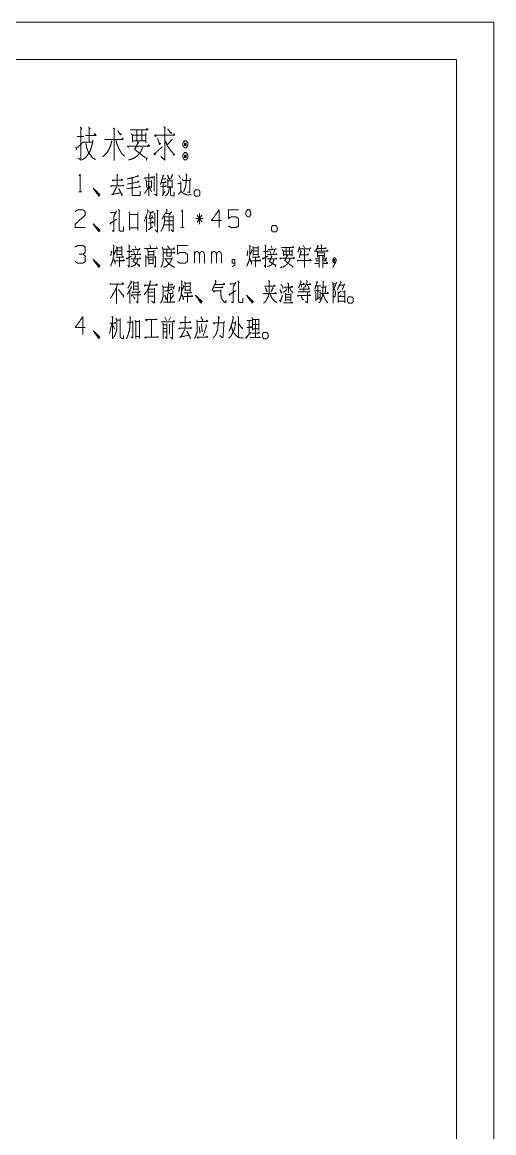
# Model space of a CAD drawing. Header units: millimetres. Extents: x 0 to 420, y 0 to 297.
# Drawn here: x 357 to 420, y 148.5 to 297 of the extents above; entities that cross this region are included whole.
import ezdxf

# ---------------------------------------------------------------- set-up
doc = ezdxf.new("R2010")
doc.units = ezdxf.units.MM
doc.layers.add('101', color=7, linetype='Continuous', true_color=0xffffff)

msp = doc.modelspace()

# ---------------------------------------------------------------- linework, layer by layer
at = {"layer": '101', "color": 133, "linetype": 'Continuous', "lineweight": 18}
for p, q in [((420, 297), (0, 297)), ((420, 0), (420, 297)), ((415, 292), (25, 292)), ((415, 5), (415, 292))]:
    msp.add_line(p, q, dxfattribs=at)
at = {"layer": '101', "color": 72, "linetype": 'Continuous', "lineweight": 18}
for p, q in [((364.31, 281.74), (365.21, 281.74)), ((365.21, 280.95), (366.35, 280.95)), ((374.55, 276.4), (374.69, 276.25)), ((374.6, 276.3), (374.6, 274.43)), ((374.88, 276.75), (375.02, 276.6)), ((377.91, 276.53), (378.13, 276.13)), ((373.59, 275.7), (374.26, 275.73)), ((373.95, 275.08), (374.26, 274.3)), ((377.77, 275.45), (378.09, 275.45)), ((364.52, 274.3), (364.95, 274.3)), ((374.92, 271.86), (375.16, 271.79)), ((373.59, 271.14), (373.59, 268.96)), ((374.16, 270.76), (374.16, 269.49)), ((374.28, 271.19), (374.46, 270.69)), ((376.03, 270.46), (377.12, 270.46)), ((376.13, 271.44), (376.82, 271.44)), ((376.91, 271.64), (376.58, 271.16)), ((381.16, 270.74), (380.16, 270.74)), ((380.99, 271.21), (380.33, 270.26)), ((380.33, 271.21), (381, 270.26)), ((380.65, 270.01), (380.65, 271.44)), ((373.79, 269.24), (374.44, 269.66)), ((375.99, 269.91), (377.11, 269.91)), ((378.18, 269.54), (378.6, 269.54)), ((371.85, 266.48), (371.99, 266.05)), ((372.02, 267.1), (372.18, 266.75)), ((372.48, 266.5), (372.34, 266)), ((373.79, 265.9), (374.58, 265.9)), ((373.84, 266.33), (374.55, 266.33)), ((374.03, 267.18), (374.17, 266.83)), ((374.55, 266.5), (374.55, 265.73)), ((376.4, 267.1), (376.63, 266.75)), ((380, 264.78), (380, 266.35)), ((382.27, 264.78), (382.27, 266.35)), ((390.06, 266.48), (390.2, 266.05)), ((390.23, 267.1), (390.39, 266.75)), ((390.69, 266.5), (390.55, 266)), ((394.54, 267.2), (394.7, 266.83)), ((395.49, 266.88), (395.33, 266.38)), ((373.54, 265.58), (374.78, 265.58)), ((373.91, 265.23), (374.46, 265.23)), ((373.91, 264.75), (374.46, 264.75)), ((374.49, 265.43), (374.49, 264.65)), ((375.97, 265.35), (376.98, 265.35)), ((369.55, 261.44), (369.55, 259.39)), ((371.88, 262.14), (372.46, 262.14)), ((371.88, 261.71), (372.46, 261.71)), ((372.46, 262.34), (372.46, 261.14)), ((394.24, 261.86), (394.34, 261.56)), ((394.61, 261.56), (394.61, 260.94)), ((395.1, 261.86), (395.26, 261.54)), ((369.82, 261.26), (370.49, 260.39)), ((370.54, 260.56), (370.47, 260.19)), ((371.35, 261.14), (371.35, 259.39)), ((371.88, 261.29), (372.46, 261.29)), ((372.43, 260.94), (372.43, 259.49)), ((373.86, 260.89), (374.53, 260.89)), ((373.87, 260.36), (374.55, 260.36)), ((399.73, 260.34), (400.06, 260.34)), ((372.43, 259.44), (372.23, 259.66)), ((374.25, 257.23), (374.25, 254.88)), ((374.25, 257.2), (374.25, 254.88)), ((376.03, 257.58), (376.27, 257.13)), ((376.79, 257.58), (376.58, 257.13)), ((387.32, 257.08), (387.32, 255.25)), ((368.95, 256.73), (368.61, 255.38)), ((369.02, 256.53), (369.36, 255.95)), ((385.04, 256.8), (385.47, 256.8)), ((387.76, 256.6), (388.54, 256.6)), ((376.12, 254.95), (376.29, 254.68))]:
    msp.add_line(p, q, dxfattribs=at)
for points, knots in [([(364.71, 282.98), (364.92, 282.75), (364.81, 282.9), (364.81, 278.55), (364.44, 278.85)], [0, 0, 0.058123, 0.092652, 0.910291, 1, 1]), ([(365.82, 282.98), (366.06, 282.75), (365.93, 282.83), (365.93, 280.99)], [0, 0, 0.141502, 0.20721, 1, 1]), ([(369.13, 282.83), (369.37, 282.71), (369.26, 282.75), (369.26, 278.51), (369.26, 281.33), (367.99, 281.33), (370.48, 281.33), (370.35, 281.51), (370.3, 281.33)], [0, 0, 0.022709, 0.032392, 0.397206, 0.639339, 0.7489, 0.963456, 0.983224, 1, 1]), ([(369.74, 282.53), (370.11, 281.89), (370.19, 282.04), (370, 282.11)], [0, 0, 0.665998, 0.819289, 1, 1]), ([(371.38, 282.6), (373.79, 282.6), (373.66, 282.79), (373.5, 282.6)], [0, 0, 0.835353, 0.914863, 1, 1]), ([(371.51, 282.11), (371.72, 281.93), (371.72, 280.95), (371.72, 281.14), (373.5, 281.14), (373.5, 280.88), (373.5, 282.19), (373.5, 281.89), (371.64, 281.89), (372.3, 281.89), (372.3, 282.56), (372.3, 281.14), (372.97, 281.14), (372.97, 282.53)], [0, 0, 0.024058, 0.106925, 0.122861, 0.273834, 0.296144, 0.407694, 0.433192, 0.590926, 0.647259, 0.70463, 0.825742, 0.882076, 1, 1]), ([(375.88, 283.05), (376.09, 282.79), (376.01, 282.94), (376.01, 278.59), (375.51, 279.04)], [0, 0, 0.060999, 0.091684, 0.877914, 1, 1]), ([(376.41, 282.75), (376.89, 282.11), (376.91, 282.23), (376.7, 282.26)], [0, 0, 0.70641, 0.808948, 1, 1]), ([(364.15, 280.28), (364.23, 279.94), (364.18, 280.13), (365.21, 281.03)], [0, 0, 0.181317, 0.283209, 1, 1]), ([(366.43, 281.21), (366.32, 280.69), (366.22, 280.28), (366.09, 279.94), (365.93, 279.56), (365.66, 279.19), (365.4, 278.89), (364.97, 278.59)], [0, 0, 0.172183, 0.309103, 0.425675, 0.556617, 0.704258, 0.832971, 1, 1]), ([(365.42, 281.85), (366.83, 281.85), (366.7, 282.11), (366.56, 281.89)], [0, 0, 0.716779, 0.866782, 1, 1]), ([(365.48, 280.8), (365.53, 280.54), (365.58, 280.24), (365.69, 279.9), (365.85, 279.56), (366.35, 278.85), (366.77, 278.66)], [0, 0, 0.101605, 0.217188, 0.351412, 0.492969, 0.824038, 1, 1]), ([(368.94, 281.14), (368.81, 280.61), (368.57, 280.01), (368.31, 279.56), (367.72, 279)], [0, 0, 0.214884, 0.47114, 0.678415, 1, 1]), ([(369.5, 281.18), (369.61, 280.76), (369.82, 280.24), (370.08, 279.75), (370.37, 279.3), (370.69, 279.08)], [0, 0, 0.172226, 0.40119, 0.625584, 0.842425, 1, 1]), ([(372.36, 281.03), (372.54, 280.88), (372.46, 280.95), (372.01, 279.98), (373.6, 278.74), (373.66, 278.85), (373.55, 278.55)], [0, 0, 0.061498, 0.089673, 0.366508, 0.885941, 0.917994, 1, 1]), ([(374.9, 281.85), (374.77, 281.7), (374.69, 281.89), (377.34, 281.89), (377.26, 282.08), (377.15, 281.89)], [0, 0, 0.05762, 0.116241, 0.87937, 0.937991, 1, 1]), ([(375.06, 281.51), (375.32, 280.65), (375.45, 280.76), (375.27, 280.95)], [0, 0, 0.673388, 0.803122, 1, 1]), ([(377.05, 281.36), (376.33, 280.61), (376.06, 281.18), (376.33, 280.54), (376.57, 280.16), (376.83, 279.83), (377.28, 279.3), (377.34, 279.3), (377.15, 279.23)], [0, 0, 0.248757, 0.397958, 0.563617, 0.67026, 0.773239, 0.939258, 0.951975, 1, 1]), ([(378.9, 281.14), (378.66, 281.14), (378.44, 280.84), (378.44, 280.5), (378.66, 280.2), (378.9, 280.2), (379.11, 280.5), (379.11, 280.84), (378.9, 281.14)], [0, 0, 0.091012, 0.231137, 0.359866, 0.499991, 0.591003, 0.731137, 0.859866, 1, 1]), ([(378.66, 280.5), (378.9, 280.5), (378.66, 280.84), (378.66, 280.5)], [0, 0, 0.24116, 0.6589, 1, 1]), ([(378.9, 280.5), (378.9, 280.84), (378.66, 280.84)], [0, 0, 0.585821, 1, 1]), ([(371.3, 280.43), (371.16, 280.28), (371.03, 280.43), (374, 280.43), (373.84, 280.61), (373.71, 280.35)], [0, 0, 0.051198, 0.102403, 0.861891, 0.924784, 1, 1]), ([(373.05, 280.31), (372.97, 280.01), (372.73, 279.53), (372.23, 279.04), (371.75, 278.74), (371.16, 278.59)], [0, 0, 0.114099, 0.31364, 0.571361, 0.778585, 1, 1]), ([(374.84, 279.6), (374.71, 279.26), (374.58, 279.38), (375.72, 280.35)], [0, 0, 0.178042, 0.263422, 1, 1]), ([(379.11, 279.23), (378.9, 279.56), (378.66, 279.56), (378.44, 279.23), (378.44, 278.93), (378.66, 278.59), (378.9, 278.59), (379.11, 278.93), (379.11, 279.23)], [0, 0, 0.149205, 0.238519, 0.387715, 0.5, 0.649197, 0.738511, 0.887715, 1, 1]), ([(378.66, 279.23), (378.66, 278.93), (378.9, 278.93)], [0, 0, 0.556971, 1, 1]), ([(378.9, 279.23), (378.66, 279.23), (378.9, 278.93), (378.9, 279.23)], [0, 0, 0.258827, 0.674606, 1, 1]), ([(364.59, 276.48), (364.73, 276.68), (364.73, 274.3)], [0, 0, 0.093492, 1, 1]), ([(369.6, 276.7), (369.73, 276.53), (369.64, 276.6), (369.64, 275.13), (368.77, 275.13), (370.52, 275.13), (370.43, 275.23), (370.33, 275.1)], [0, 0, 0.045417, 0.069976, 0.382575, 0.566129, 0.936978, 0.965261, 1, 1]), ([(372.39, 276.53), (372.48, 276.35), (372.43, 276.4), (371, 276.05), (371.65, 276.2), (371.65, 274), (371.69, 273.85), (371.77, 273.83), (372.73, 273.83), (372.73, 274.4)], [0, 0, 0.030685, 0.042092, 0.272771, 0.377786, 0.722121, 0.74624, 0.760617, 0.910002, 1, 1]), ([(373.47, 276.18), (373.41, 276.05), (373.33, 276.2), (374.4, 276.2), (374.33, 276.35), (374.28, 276.2)], [0, 0, 0.079267, 0.180907, 0.810318, 0.907125, 1, 1]), ([(373.84, 276.78), (373.91, 276.65), (373.91, 273.8)], [0, 0, 0.047969, 1, 1]), ([(374.95, 276.65), (374.95, 273.8), (374.63, 274.05)], [0, 0, 0.875677, 1, 1]), ([(375.74, 276.6), (375.89, 276.43), (375.81, 276.5), (375.44, 275.3), (375.69, 276.05), (376.22, 276.05)], [0, 0, 0.077475, 0.112972, 0.54548, 0.817421, 1, 1]), ([(376.4, 276.53), (376.63, 275.95), (376.68, 276.03), (376.54, 276.2)], [0, 0, 0.661513, 0.759659, 1, 1]), ([(376.98, 276.63), (377.07, 276.48), (377.03, 276.55), (376.82, 276.03)], [0, 0, 0.211476, 0.312185, 1, 1]), ([(378.82, 276.78), (378.96, 276.63), (378.92, 276.28), (378.89, 275.8), (378.82, 275.13), (378.67, 274.63), (378.52, 274.35)], [0, 0, 0.080841, 0.218781, 0.405548, 0.671676, 0.875424, 1, 1]), ([(366.6, 274.58), (367.2, 273.95), (367.06, 273.95), (366.46, 274.8), (367.2, 273.73), (367.36, 273.95), (366.46, 274.8)], [0, 0, 0.178025, 0.207055, 0.420794, 0.689031, 0.745609, 1, 1]), ([(368.9, 275.1), (368.83, 275.03), (368.77, 275.13)], [0, 0, 0.476558, 1, 1]), ([(369.6, 274.98), (369.06, 273.95), (368.9, 273.95), (370.15, 274.2), (369.87, 274.73), (370.31, 273.9), (370.33, 274.05), (370.29, 273.73)], [0, 0, 0.252064, 0.286564, 0.564066, 0.693387, 0.896347, 0.929101, 1, 1]), ([(369.13, 275.9), (369.04, 275.8), (368.99, 275.9), (370.36, 275.9), (370.28, 276.03), (370.21, 275.9)], [0, 0, 0.069434, 0.128312, 0.845615, 0.925275, 1, 1]), ([(370.91, 274.73), (372.75, 274.98), (372.68, 275.1), (372.57, 274.98)], [0, 0, 0.857799, 0.924208, 1, 1]), ([(371.01, 275.35), (372.59, 275.65), (372.48, 275.73), (372.36, 275.6)], [0, 0, 0.83968, 0.90778, 1, 1]), ([(373.87, 275.48), (373.8, 275.1), (373.77, 274.88), (373.7, 274.68), (373.52, 274.38), (373.43, 274.25), (373.29, 274.08)], [0, 0, 0.246555, 0.393707, 0.530765, 0.755735, 0.854628, 1, 1]), ([(373.47, 275.93), (373.57, 275.78), (373.57, 274.95)], [0, 0, 0.182116, 1, 1]), ([(374.26, 275.85), (374.26, 274.88), (374.1, 275.03)], [0, 0, 0.816823, 1, 1]), ([(375.48, 275.03), (376.22, 275.03), (376.12, 275.13), (376.03, 275)], [0, 0, 0.71297, 0.852957, 1, 1]), ([(375.57, 275.55), (376.2, 275.55), (376.12, 275.68), (376.04, 275.55)], [0, 0, 0.681997, 0.84606, 1, 1]), ([(375.8, 275.53), (375.8, 274), (375.71, 273.78), (376.06, 274.4)], [0, 0, 0.613734, 0.71102, 1, 1]), ([(376.61, 274.9), (376.61, 274.63), (376.54, 274.35), (376.43, 274.08), (376.31, 273.9), (376.08, 273.78)], [0, 0, 0.206821, 0.420383, 0.642076, 0.803256, 1, 1]), ([(376.36, 275.95), (376.45, 275.8), (376.45, 274.85), (376.45, 274.98), (377.03, 274.98), (377.03, 274.85), (377.03, 275.9), (377.03, 275.78), (376.43, 275.78)], [0, 0, 0.046632, 0.301097, 0.334578, 0.490815, 0.524296, 0.805543, 0.839024, 1, 1]), ([(376.8, 274.9), (376.8, 273.95), (376.88, 273.85), (377.02, 273.8), (377.28, 273.8), (377.28, 274.28)], [0, 0, 0.484069, 0.546464, 0.622879, 0.757971, 1, 1]), ([(378.16, 275.68), (378.16, 274.43), (378.14, 274.28), (378, 274.15), (377.81, 274)], [0, 0, 0.681065, 0.76336, 0.866201, 1, 1]), ([(378.36, 276.03), (378.46, 275.85), (379.38, 275.85)], [0, 0, 0.182091, 1, 1]), ([(379.4, 276.13), (379.35, 274.25), (379.08, 274.3)], [0, 0, 0.874253, 1, 1]), ([(378.22, 274.4), (378.34, 274.2), (378.52, 274.13), (378.71, 274.03), (378.89, 273.95), (379.08, 273.93), (379.33, 273.9), (379.58, 273.9)], [0, 0, 0.153719, 0.279201, 0.422103, 0.547591, 0.675714, 0.838282, 1, 1]), ([(379.96, 273.95), (379.96, 274.38), (380.12, 274.58), (380.56, 274.58), (380.72, 274.38), (380.72, 273.95), (380.56, 273.73), (380.12, 273.73), (379.96, 273.95)], [0, 0, 0.152006, 0.243408, 0.401455, 0.492847, 0.644854, 0.743399, 0.901446, 1, 1]), ([(364.06, 271.69), (364.38, 271.91), (365.07, 271.91), (365.4, 271.69), (365.4, 271.21), (364.04, 270.01), (364.06, 269.54), (365.4, 269.54)], [0, 0, 0.069695, 0.19298, 0.265275, 0.350227, 0.674741, 0.759751, 1, 1]), ([(369.57, 271.76), (369.23, 271.06), (369.23, 269.01), (368.99, 269.14)], [0, 0, 0.250157, 0.910679, 1, 1]), ([(369.85, 271.94), (370.03, 271.74), (369.94, 271.79), (369.94, 269.26), (369.96, 269.14), (370.12, 269.06), (370.52, 269.06), (370.52, 269.64)], [0, 0, 0.063903, 0.088214, 0.692691, 0.722911, 0.765016, 0.862343, 1, 1]), ([(373.26, 270.36), (373.8, 271.79), (373.72, 271.94), (373.7, 271.96)], [0, 0, 0.881769, 0.982328, 1, 1]), ([(375.04, 271.79), (375.04, 268.94), (374.71, 269.24)], [0, 0, 0.863559, 1, 1]), ([(376.27, 271.99), (376.33, 271.79), (375.62, 270.66)], [0, 0, 0.134742, 1, 1]), ([(378.25, 271.71), (378.39, 271.91), (378.39, 269.54)], [0, 0, 0.093484, 1, 1]), ([(383.62, 270.49), (382.27, 270.49), (383.28, 271.91), (383.28, 269.54)], [0, 0, 0.24587, 0.565296, 1, 1]), ([(384.53, 269.76), (384.87, 269.54), (385.56, 269.54), (385.89, 269.76), (385.89, 270.71), (385.56, 270.96), (384.87, 270.96), (384.53, 270.74), (384.53, 271.91), (385.89, 271.91)], [0, 0, 0.062226, 0.168341, 0.230572, 0.376816, 0.441268, 0.547382, 0.609608, 0.790488, 1, 1]), ([(387.09, 270.96), (387.32, 270.96), (387.53, 271.29), (387.53, 271.61), (387.32, 271.94), (387.09, 271.94), (386.86, 271.61), (386.86, 271.29), (387.09, 270.96)], [0, 0, 0.085679, 0.230395, 0.351584, 0.4963, 0.581979, 0.730395, 0.851584, 1, 1]), ([(368.67, 270.19), (368.81, 269.99), (368.74, 270.09), (369.6, 270.66)], [0, 0, 0.174075, 0.261118, 1, 1]), ([(368.91, 271.59), (368.88, 271.49), (368.79, 271.54), (369.53, 271.54)], [0, 0, 0.111674, 0.218541, 1, 1]), ([(371.24, 271.64), (371.32, 271.31), (371.32, 269.19), (371.32, 269.51), (372.41, 269.51), (372.41, 269.19), (372.41, 271.54), (372.41, 271.29), (371.33, 271.29)], [0, 0, 0.042197, 0.311813, 0.353049, 0.492084, 0.53332, 0.831483, 0.863204, 1, 1]), ([(373.84, 270.19), (374.51, 270.19), (374.4, 270.34), (374.33, 270.19)], [0, 0, 0.65771, 0.837617, 1, 1]), ([(374.17, 271.54), (373.91, 270.71), (374.37, 270.91)], [0, 0, 0.633571, 1, 1]), ([(373.93, 271.59), (374.53, 271.59), (374.46, 271.71), (374.37, 271.59)], [0, 0, 0.669472, 0.829452, 1, 1]), ([(374.6, 271.49), (374.71, 271.39), (374.71, 269.71)], [0, 0, 0.080069, 1, 1]), ([(375.85, 271.14), (375.97, 270.96), (375.97, 270.46), (375.96, 270.24), (375.94, 270.09), (375.89, 269.86), (375.81, 269.64), (375.73, 269.41), (375.64, 269.26), (375.5, 269.04)], [0, 0, 0.095686, 0.318941, 0.419714, 0.487148, 0.590362, 0.695674, 0.803613, 0.881347, 1, 1]), ([(375.99, 270.96), (377.16, 270.96), (377.16, 271.16), (377.16, 268.96), (376.88, 269.24)], [0, 0, 0.294508, 0.345002, 0.900412, 1, 1]), ([(376.52, 270.94), (376.61, 270.96), (376.61, 269.04)], [0, 0, 0.045543, 1, 1]), ([(366.6, 269.81), (367.2, 269.19), (367.06, 269.19), (366.46, 270.04), (367.2, 268.96), (367.36, 269.19), (366.46, 270.04)], [0, 0, 0.178025, 0.207055, 0.420794, 0.689031, 0.745609, 1, 1]), ([(390.28, 269.19), (390.28, 269.61), (390.44, 269.81), (390.88, 269.81), (391.04, 269.61), (391.04, 269.19), (390.88, 268.96), (390.44, 268.96), (390.28, 269.19)], [0, 0, 0.152008, 0.243411, 0.401445, 0.492848, 0.644856, 0.743411, 0.901445, 1, 1]), ([(365.07, 265.98), (365.4, 266.2), (365.4, 266.93), (365.07, 267.15), (364.38, 267.15), (364.04, 266.93)], [0, 0, 0.153873, 0.429854, 0.583727, 0.846127, 1, 1]), ([(364.06, 265), (364.38, 264.78), (365.07, 264.78), (365.4, 265), (365.4, 265.73), (365.07, 265.98), (364.56, 265.98)], [0, 0, 0.124124, 0.343691, 0.472446, 0.703377, 0.836727, 1, 1]), ([(369.13, 267.18), (369.25, 267), (369.2, 267.08), (369.14, 265.5), (369.07, 265.1), (368.91, 264.73), (368.79, 264.4)], [0, 0, 0.070423, 0.100605, 0.618416, 0.751887, 0.885731, 1, 1]), ([(368.83, 266.38), (368.97, 266.28), (368.9, 266.33), (368.81, 265.78)], [0, 0, 0.212003, 0.318011, 1, 1]), ([(369.37, 266.55), (369.5, 266.43), (369.46, 266.48), (369.23, 265.95)], [0, 0, 0.217072, 0.292654, 1, 1]), ([(369.57, 267.03), (369.62, 266.88), (369.62, 265.83), (369.62, 265.93), (370.29, 265.93), (370.29, 265.83), (370.29, 267.03), (370.29, 266.85), (369.64, 266.85), (369.64, 266.43), (370.28, 266.43)], [0, 0, 0.030769, 0.233822, 0.253158, 0.38305, 0.402386, 0.634448, 0.66829, 0.79476, 0.876951, 1, 1]), ([(371, 266.33), (371.65, 266.33), (371.56, 266.43), (371.49, 266.33)], [0, 0, 0.718752, 0.86542, 1, 1]), ([(371.19, 267.2), (371.35, 267), (371.26, 267.08), (371.26, 264.25), (371.09, 264.5)], [0, 0, 0.072957, 0.106051, 0.912589, 1, 1]), ([(371.53, 265.93), (372.82, 265.93), (372.73, 266.03), (372.64, 265.93)], [0, 0, 0.828585, 0.914293, 1, 1]), ([(371.65, 266.63), (372.71, 266.63), (372.66, 266.75), (372.59, 266.63)], [0, 0, 0.79149, 0.892828, 1, 1]), ([(373.29, 266.73), (375.02, 266.73), (374.93, 266.88), (374.86, 266.73)], [0, 0, 0.83596, 0.919969, 1, 1]), ([(373.72, 266.6), (373.79, 266.4), (373.79, 265.73)], [0, 0, 0.239107, 1, 1]), ([(375.8, 266.65), (375.8, 265.1), (375.78, 264.98), (375.69, 264.6), (375.62, 264.43), (375.5, 264.25)], [0, 0, 0.628905, 0.680136, 0.836451, 0.913039, 1, 1]), ([(375.71, 266.9), (375.78, 266.65), (377.3, 266.65), (377.26, 266.85), (377.19, 266.73)], [0, 0, 0.122173, 0.836965, 0.932474, 1, 1]), ([(375.9, 266.15), (377.37, 266.15), (377.28, 266.28), (377.19, 266.15)], [0, 0, 0.827327, 0.91367, 1, 1]), ([(376.29, 266.55), (376.29, 265.73), (376.88, 265.73), (376.88, 266.53)], [0, 0, 0.373596, 0.63773, 1, 1]), ([(377.7, 265), (378.04, 264.78), (378.73, 264.78), (379.06, 265), (379.06, 265.95), (378.73, 266.2), (378.04, 266.2), (377.7, 265.98), (377.7, 267.15), (379.06, 267.15)], [0, 0, 0.062226, 0.168347, 0.230573, 0.376816, 0.441263, 0.547383, 0.609609, 0.790489, 1, 1]), ([(380, 265.88), (380.05, 266.15), (380.23, 266.33), (380.42, 266.33), (380.6, 266.15), (380.67, 265.88), (380.67, 264.78)], [0, 0, 0.11888, 0.224456, 0.306984, 0.412572, 0.533096, 1, 1]), ([(380.67, 265.88), (380.72, 266.15), (380.9, 266.33), (381.11, 266.33), (381.27, 266.15), (381.34, 265.88), (381.34, 264.78)], [0, 0, 0.118603, 0.223949, 0.313763, 0.413923, 0.534169, 1, 1]), ([(382.27, 265.88), (382.33, 266.15), (382.5, 266.33), (382.7, 266.33), (382.87, 266.15), (382.94, 265.88), (382.94, 264.78)], [0, 0, 0.118881, 0.224459, 0.306987, 0.412565, 0.53309, 1, 1]), ([(382.94, 265.88), (383, 266.15), (383.17, 266.33), (383.39, 266.33), (383.55, 266.15), (383.62, 265.88), (383.62, 264.78)], [0, 0, 0.118605, 0.223938, 0.313768, 0.413928, 0.534173, 1, 1]), ([(387.34, 267.18), (387.46, 267), (387.41, 267.08), (387.36, 265.5), (387.29, 265.1), (387.13, 264.73), (387, 264.4)], [0, 0, 0.070423, 0.100605, 0.618417, 0.751887, 0.885736, 1, 1]), ([(387.04, 266.38), (387.18, 266.28), (387.11, 266.33), (387.02, 265.78)], [0, 0, 0.212003, 0.318011, 1, 1]), ([(387.59, 266.55), (387.71, 266.43), (387.67, 266.48), (387.44, 265.95)], [0, 0, 0.2171, 0.292679, 1, 1]), ([(387.78, 267.03), (387.83, 266.88), (387.83, 265.83), (387.83, 265.93), (388.51, 265.93), (388.51, 265.83), (388.51, 267.03), (388.51, 266.85), (387.85, 266.85), (387.85, 266.43), (388.49, 266.43)], [0, 0, 0.030769, 0.233822, 0.253158, 0.383042, 0.402378, 0.63444, 0.668282, 0.794752, 0.876943, 1, 1]), ([(389.21, 266.33), (389.86, 266.33), (389.77, 266.43), (389.7, 266.33)], [0, 0, 0.718752, 0.86542, 1, 1]), ([(389.4, 267.2), (389.56, 267), (389.47, 267.08), (389.47, 264.25), (389.3, 264.5)], [0, 0, 0.072957, 0.106051, 0.912589, 1, 1]), ([(389.74, 265.93), (391.03, 265.93), (390.94, 266.03), (390.85, 265.93)], [0, 0, 0.828585, 0.914293, 1, 1]), ([(389.86, 266.63), (390.92, 266.63), (390.87, 266.75), (390.8, 266.63)], [0, 0, 0.791493, 0.892823, 1, 1]), ([(391.64, 266.88), (393.25, 266.88), (393.16, 267), (393.06, 266.88)], [0, 0, 0.835348, 0.914863, 1, 1]), ([(391.73, 266.55), (391.87, 266.43), (391.87, 265.78), (391.87, 265.9), (393.06, 265.9), (393.06, 265.73), (393.06, 266.6), (393.06, 266.4), (391.82, 266.4), (392.26, 266.4), (392.26, 266.85), (392.26, 265.9), (392.7, 265.9), (392.7, 266.83)], [0, 0, 0.024061, 0.106925, 0.12286, 0.273838, 0.296147, 0.407697, 0.433192, 0.590926, 0.647257, 0.704626, 0.825738, 0.882074, 1, 1]), ([(392.3, 265.83), (392.42, 265.73), (392.37, 265.78), (392.07, 265.13), (393.13, 264.3), (393.16, 264.38), (393.09, 264.18)], [0, 0, 0.061503, 0.089671, 0.366508, 0.885935, 0.917992, 1, 1]), ([(393.94, 266.98), (394.03, 266.88), (393.85, 266.28), (393.99, 266.68), (395.41, 266.68)], [0, 0, 0.051379, 0.292209, 0.455561, 1, 1]), ([(394.17, 266.53), (394.27, 266.25), (394.2, 266.38), (394.01, 265.5), (394.1, 265.9), (395.23, 265.9), (395.16, 266.03), (395.1, 265.9)], [0, 0, 0.093422, 0.138939, 0.423045, 0.552886, 0.911444, 0.956961, 1, 1]), ([(394.65, 266.6), (394.77, 266.38), (394.68, 266.48), (394.68, 264.18)], [0, 0, 0.095448, 0.145059, 1, 1]), ([(395.99, 266.38), (397.84, 266.38), (397.77, 266.53), (397.65, 266.4)], [0, 0, 0.844507, 0.919967, 1, 1]), ([(396.44, 267.18), (396.55, 266.98), (396.52, 267.08), (396.23, 266.48)], [0, 0, 0.227347, 0.333867, 1, 1]), ([(396.36, 266.3), (396.44, 266.2), (396.44, 265.6), (396.44, 265.8), (397.38, 265.8), (397.38, 265.6), (397.38, 266.15), (396.43, 266.15)], [0, 0, 0.037337, 0.205181, 0.261128, 0.523193, 0.57914, 0.732996, 1, 1]), ([(396.43, 266.73), (397.56, 266.73), (397.51, 266.88), (397.43, 266.75)], [0, 0, 0.788896, 0.899837, 1, 1]), ([(396.89, 267.23), (397.03, 267.08), (396.96, 267.18), (396.96, 266.43)], [0, 0, 0.191112, 0.304654, 1, 1]), ([(366.6, 265.05), (367.2, 264.43), (367.06, 264.43), (366.46, 265.28), (367.2, 264.2), (367.36, 264.43), (366.46, 265.28)], [0, 0, 0.178025, 0.207055, 0.420794, 0.689031, 0.745609, 1, 1]), ([(369.2, 265.35), (369.41, 264.78), (369.41, 264.88), (369.37, 264.63)], [0, 0, 0.634855, 0.738446, 1, 1]), ([(369.41, 265.1), (370.63, 265.1), (370.54, 265.23), (370.45, 265.13), (369.96, 265.13), (369.96, 265.6), (369.96, 264.28)], [0, 0, 0.320851, 0.361127, 0.39624, 0.52644, 0.651409, 1, 1]), ([(369.5, 265.58), (370.49, 265.58), (370.4, 265.7), (370.31, 265.6)], [0, 0, 0.775505, 0.895445, 1, 1]), ([(370.89, 265.5), (370.94, 265.3), (370.93, 265.38), (371.58, 265.73)], [0, 0, 0.201732, 0.276852, 1, 1]), ([(372.39, 265.33), (372.36, 265.13), (372.3, 264.95), (372.23, 264.78), (372.06, 264.55), (371.85, 264.43), (371.69, 264.38), (371.49, 264.33)], [0, 0, 0.137744, 0.261755, 0.389752, 0.583786, 0.750768, 0.863853, 1, 1]), ([(371.51, 265.35), (372.8, 265.35), (372.71, 265.48), (372.66, 265.38)], [0, 0, 0.828936, 0.927274, 1, 1]), ([(372.02, 265.8), (372.13, 265.7), (371.81, 265), (372.61, 264.48), (372.64, 264.6), (372.61, 264.3)], [0, 0, 0.063394, 0.397741, 0.812148, 0.868641, 1, 1]), ([(373.45, 265.8), (373.5, 265.65), (373.5, 264.28)], [0, 0, 0.103714, 1, 1]), ([(373.77, 265.48), (373.91, 265.33), (373.91, 264.6)], [0, 0, 0.221369, 1, 1]), ([(374.78, 265.73), (374.78, 264.25), (374.62, 264.4)], [0, 0, 0.8709, 1, 1]), ([(377.03, 265.55), (376.95, 265.3), (376.88, 265.13), (376.77, 264.95), (376.65, 264.75), (376.49, 264.63), (376.33, 264.43), (376.19, 264.33), (376.03, 264.28), (375.85, 264.25)], [0, 0, 0.141804, 0.242733, 0.352154, 0.477923, 0.586111, 0.722773, 0.815376, 0.904549, 1, 1]), ([(376.15, 265.3), (376.22, 265.13), (376.58, 264.68), (376.8, 264.53), (376.96, 264.4), (377.14, 264.3), (377.35, 264.25)], [0, 0, 0.113789, 0.458794, 0.624231, 0.746205, 0.868632, 1, 1]), ([(385.38, 264.78), (385.04, 264.78), (385.04, 265.25), (385.38, 265.25), (385.38, 264.55), (385.04, 264.3)], [0, 0, 0.148245, 0.357928, 0.506173, 0.815183, 1, 1]), ([(387.41, 265.35), (387.62, 264.78), (387.62, 264.88), (387.59, 264.63)], [0, 0, 0.63485, 0.738443, 1, 1]), ([(387.62, 265.1), (388.84, 265.1), (388.75, 265.23), (388.66, 265.13), (388.17, 265.13), (388.17, 265.6), (388.17, 264.28)], [0, 0, 0.320858, 0.361134, 0.396246, 0.526445, 0.651413, 1, 1]), ([(387.71, 265.58), (388.7, 265.58), (388.61, 265.7), (388.52, 265.6)], [0, 0, 0.775512, 0.89544, 1, 1]), ([(389.1, 265.5), (389.16, 265.3), (389.14, 265.38), (389.79, 265.73)], [0, 0, 0.201726, 0.276838, 1, 1]), ([(390.61, 265.33), (390.57, 265.13), (390.52, 264.95), (390.45, 264.78), (390.27, 264.55), (390.06, 264.43), (389.9, 264.38), (389.7, 264.33)], [0, 0, 0.137744, 0.261756, 0.389755, 0.583808, 0.750766, 0.863852, 1, 1]), ([(389.72, 265.35), (391.01, 265.35), (390.92, 265.48), (390.87, 265.38)], [0, 0, 0.828934, 0.927287, 1, 1]), ([(390.23, 265.8), (390.34, 265.7), (390.02, 265), (390.82, 264.48), (390.85, 264.6), (390.82, 264.3)], [0, 0, 0.063394, 0.397741, 0.812148, 0.868641, 1, 1]), ([(391.59, 265.43), (391.5, 265.33), (391.41, 265.43), (393.39, 265.43), (393.29, 265.55), (393.2, 265.38)], [0, 0, 0.051199, 0.102397, 0.861884, 0.924777, 1, 1]), ([(392.76, 265.35), (392.7, 265.15), (392.55, 264.83), (392.21, 264.5), (391.89, 264.3), (391.5, 264.2)], [0, 0, 0.114102, 0.313635, 0.571347, 0.778586, 1, 1]), ([(393.87, 265.15), (393.81, 265.08), (393.74, 265.15), (395.56, 265.15), (395.44, 265.33), (395.37, 265.15)], [0, 0, 0.03797, 0.080584, 0.833327, 0.921953, 1, 1]), ([(396.13, 265.38), (396.69, 265.38), (396.64, 265.38), (396.67, 265.38), (396.67, 265.1), (396.21, 265.1), (396.64, 265.1), (396.64, 264.73), (396.04, 264.73)], [0, 0, 0.20283, 0.22185, 0.234525, 0.333131, 0.497921, 0.650036, 0.78451, 1, 1]), ([(396.6, 265.73), (396.71, 265.58), (396.67, 265.65), (396.67, 264.2)], [0, 0, 0.107015, 0.155311, 1, 1]), ([(397.13, 265.73), (397.26, 265.58), (397.17, 265.65), (397.17, 264.2), (397.17, 265.38), (397.68, 265.38), (397.61, 265.5), (397.52, 265.38)], [0, 0, 0.051928, 0.082882, 0.470098, 0.783876, 0.920761, 0.959114, 1, 1]), ([(397.13, 265.1), (397.61, 265.1), (397.52, 265.23), (397.51, 265.1)], [0, 0, 0.630801, 0.833147, 1, 1]), ([(397.13, 264.73), (397.79, 264.73), (397.7, 264.9), (397.61, 264.75)], [0, 0, 0.638574, 0.829991, 1, 1]), ([(398.77, 264.85), (398.63, 264.85), (398.47, 265.05), (398.47, 265.28), (398.63, 265.48), (398.77, 265.48), (398.93, 265.28), (398.93, 265.05), (398.47, 264.2)], [0, 0, 0.057341, 0.160987, 0.252238, 0.355877, 0.413218, 0.516857, 0.608109, 1, 1]), ([(398.77, 265.05), (398.77, 265.28), (398.63, 265.28)], [0, 0, 0.614104, 1, 1]), ([(398.63, 265.05), (398.77, 265.05), (398.63, 265.28), (398.63, 265.05)], [0, 0, 0.223671, 0.644056, 1, 1]), ([(368.72, 262.09), (368.77, 261.99), (370.47, 261.99), (370.43, 262.19), (370.33, 262.06)], [0, 0, 0.051989, 0.83141, 0.924706, 1, 1]), ([(369.73, 261.99), (369.73, 262.06), (369.6, 261.61), (369.41, 261.19), (369.29, 260.96), (369.14, 260.74), (369.02, 260.49), (368.86, 260.26), (368.72, 260.09)], [0, 0, 0.032458, 0.234403, 0.436625, 0.547733, 0.662716, 0.78342, 0.902653, 1, 1]), ([(371.51, 261.71), (371.56, 261.51), (371.01, 260.61)], [0, 0, 0.164126, 1, 1]), ([(371.49, 262.41), (371.56, 262.26), (371.09, 261.44)], [0, 0, 0.148207, 1, 1]), ([(371.77, 262.31), (371.85, 262.14), (371.85, 261.16)], [0, 0, 0.16218, 1, 1]), ([(373.43, 261.84), (373.33, 261.71), (373.29, 261.84), (375.04, 261.84), (374.92, 262.01), (374.83, 261.86)], [0, 0, 0.067407, 0.120815, 0.840285, 0.928413, 1, 1]), ([(374.03, 262.44), (374.16, 262.26), (374.09, 262.34), (373.96, 261.76), (373.79, 261.31), (373.63, 261.04), (373.27, 260.56)], [0, 0, 0.093233, 0.138065, 0.39392, 0.604236, 0.74243, 1, 1]), ([(373.8, 259.41), (373.8, 261.44), (373.8, 261.29), (374.63, 261.29), (374.63, 261.44), (374.63, 259.51), (374.62, 259.41), (374.26, 259.71)], [0, 0, 0.358669, 0.385235, 0.532371, 0.558936, 0.899893, 0.917879, 1, 1]), ([(375.69, 261.76), (375.81, 261.56), (375.8, 260.36), (375.71, 259.96), (375.64, 259.74), (375.46, 259.44)], [0, 0, 0.09681, 0.590903, 0.759552, 0.856648, 1, 1]), ([(375.81, 261.56), (377.28, 261.56), (377.3, 261.74), (377.19, 261.31)], [0, 0, 0.704979, 0.789502, 1, 1]), ([(376.43, 261.49), (376.52, 261.39), (376.47, 261.41), (376.47, 260.94), (376.49, 260.84), (376.65, 260.74), (377.11, 260.74), (377.11, 261.09)], [0, 0, 0.075571, 0.108775, 0.377735, 0.435227, 0.541622, 0.801827, 1, 1]), ([(376.54, 262.21), (376.54, 261.56), (376.54, 261.89), (377.12, 261.89), (376.98, 262.01), (376.91, 261.91)], [0, 0, 0.347696, 0.521539, 0.833531, 0.934488, 1, 1]), ([(378.23, 262.41), (378.36, 262.24), (378.3, 262.31), (378.25, 260.74), (378.18, 260.34), (378.02, 259.96), (377.9, 259.64)], [0, 0, 0.070423, 0.100597, 0.618411, 0.751881, 0.885731, 1, 1]), ([(377.93, 261.61), (378.07, 261.51), (378, 261.56), (377.91, 261.01)], [0, 0, 0.212028, 0.31807, 1, 1]), ([(378.48, 261.79), (378.6, 261.66), (378.57, 261.71), (378.34, 261.19)], [0, 0, 0.2171, 0.292679, 1, 1]), ([(378.67, 262.26), (378.73, 262.11), (378.73, 261.06), (378.73, 261.16), (379.4, 261.16), (379.4, 261.06), (379.4, 262.26), (379.4, 262.09), (378.75, 262.09), (378.75, 261.66), (379.38, 261.66)], [0, 0, 0.03077, 0.233824, 0.25316, 0.383045, 0.402381, 0.634445, 0.668287, 0.794759, 0.87695, 1, 1]), ([(382.8, 262.49), (382.87, 262.24), (382.86, 262.31), (382.36, 261.14), (382.68, 261.91), (384.04, 261.91), (383.93, 262.09), (383.85, 261.89)], [0, 0, 0.061361, 0.079558, 0.380696, 0.578567, 0.900023, 0.948352, 1, 1]), ([(382.72, 261.51), (383.81, 261.51), (383.7, 261.64), (383.62, 261.49)], [0, 0, 0.764261, 0.878576, 1, 1]), ([(384.85, 262.06), (384.81, 261.96), (384.73, 262.01), (385.47, 262.01)], [0, 0, 0.111652, 0.218549, 1, 1]), ([(385.5, 262.24), (385.17, 261.54), (385.17, 259.49), (384.92, 259.61)], [0, 0, 0.250162, 0.91068, 1, 1]), ([(385.79, 262.41), (385.96, 262.21), (385.88, 262.26), (385.88, 259.74), (385.89, 259.61), (386.05, 259.54), (386.46, 259.54), (386.46, 260.11)], [0, 0, 0.063903, 0.088214, 0.692696, 0.722918, 0.765015, 0.862342, 1, 1]), ([(389.9, 262.46), (390.06, 262.31), (389.97, 262.34), (389.97, 260.71), (389.9, 260.56), (389.86, 260.34), (389.72, 260.06), (389.56, 259.79), (389.44, 259.61), (389.23, 259.44)], [0, 0, 0.063464, 0.090124, 0.561783, 0.60991, 0.676018, 0.765769, 0.857981, 0.920189, 1, 1]), ([(389.35, 261.71), (390.78, 261.71), (390.68, 261.89), (390.61, 261.71)], [0, 0, 0.784468, 0.896585, 1, 1]), ([(389.47, 261.51), (389.7, 260.94), (389.72, 261.01), (389.62, 261.19)], [0, 0, 0.687312, 0.772859, 1, 1]), ([(390.43, 261.54), (390.53, 261.41), (390.46, 261.44), (390.23, 260.94)], [0, 0, 0.207707, 0.30272, 1, 1]), ([(391.57, 261.96), (391.82, 261.51), (391.84, 261.56), (391.82, 261.41)], [0, 0, 0.715633, 0.789525, 1, 1]), ([(392.33, 261.41), (392.26, 261.19), (392.12, 261.04), (391.98, 260.94), (391.82, 260.91)], [0, 0, 0.303847, 0.569422, 0.792536, 1, 1]), ([(392.42, 262.11), (392.56, 262.06), (392.55, 262.09), (392.55, 260.84), (392.55, 261.56), (391.96, 261.56), (393.13, 261.56), (393.01, 261.74), (392.95, 261.64)], [0, 0, 0.035436, 0.04267, 0.337968, 0.509242, 0.647037, 0.922626, 0.973258, 1, 1]), ([(392.7, 261.56), (392.74, 261.39), (392.83, 261.19), (392.97, 261.01), (393.2, 260.84)], [0, 0, 0.195995, 0.436004, 0.682959, 1, 1]), ([(394.12, 262.44), (394.26, 262.31), (393.9, 261.49)], [0, 0, 0.173729, 1, 1]), ([(393.99, 261.31), (395.33, 261.31), (395.28, 261.49), (395.23, 261.31)], [0, 0, 0.786012, 0.893003, 1, 1]), ([(394.12, 261.91), (394.66, 261.91), (394.59, 262.09), (394.49, 261.91)], [0, 0, 0.582098, 0.782602, 1, 1]), ([(394.98, 262.46), (395.07, 262.26), (394.75, 261.56)], [0, 0, 0.22142, 1, 1]), ([(394.91, 261.91), (395.53, 261.91), (395.44, 262.09), (395.35, 261.89)], [0, 0, 0.598674, 0.788402, 1, 1]), ([(396.34, 262.36), (396.44, 262.19), (396.37, 262.24), (396.09, 261.31), (396.21, 261.74), (396.87, 261.74), (396.48, 261.74), (396.48, 260.09), (396.48, 261.09), (396.02, 261.09), (396.92, 261.09)], [0, 0, 0.030291, 0.04311, 0.186305, 0.251835, 0.348649, 0.406215, 0.650481, 0.79852, 0.866551, 1, 1]), ([(397.17, 262.34), (397.28, 262.24), (397.2, 262.26), (397.13, 260.71), (397.06, 260.26), (396.94, 259.89), (396.8, 259.64), (396.62, 259.49)], [0, 0, 0.046398, 0.070275, 0.564132, 0.709117, 0.834805, 0.926218, 1, 1]), ([(396.94, 261.56), (397.54, 261.56), (397.56, 261.74), (397.47, 260.74)], [0, 0, 0.337484, 0.436253, 1, 1]), ([(398.39, 262.21), (398.51, 262.14), (398.51, 259.44), (398.51, 262.01), (398.92, 262.01), (399, 262.21), (398.62, 261.39), (398.76, 261.16), (398.83, 260.79), (398.76, 260.24), (398.49, 260.36)], [0, 0, 0.017115, 0.336572, 0.641241, 0.689343, 0.715211, 0.82312, 0.854561, 0.89971, 0.96532, 1, 1]), ([(399.46, 262.34), (399.64, 262.19), (399.57, 262.24), (399.06, 261.19)], [0, 0, 0.155919, 0.214156, 1, 1]), ([(399.46, 261.84), (399.98, 261.84), (400.06, 262.01), (399.75, 261.26)], [0, 0, 0.336485, 0.465194, 1, 1]), ([(371.69, 260.46), (371.63, 260.36), (371.58, 260.54), (372.82, 260.54), (372.75, 260.61), (372.68, 260.49)], [0, 0, 0.063585, 0.166316, 0.861413, 0.919313, 1, 1]), ([(371.76, 260.91), (371.72, 260.81), (371.65, 260.91), (372.71, 260.91), (372.64, 261.04), (372.57, 260.94)], [0, 0, 0.068204, 0.146954, 0.828898, 0.92125, 1, 1]), ([(371.83, 260.34), (372.02, 259.99), (372.06, 260.01)], [0, 0, 0.902335, 1, 1]), ([(376.33, 260.66), (376.45, 260.54), (376.4, 260.59), (376.4, 259.56), (375.87, 259.56), (377.37, 259.56), (377.26, 259.66), (377.16, 259.56)], [0, 0, 0.048884, 0.069145, 0.354033, 0.501409, 0.918983, 0.959492, 1, 1]), ([(376.03, 261.04), (377.02, 261.26), (376.89, 261.31), (376.86, 261.24)], [0, 0, 0.824297, 0.932674, 1, 1]), ([(376.03, 260.49), (376.22, 260.01), (376.24, 260.09), (376.19, 259.86)], [0, 0, 0.624806, 0.718596, 1, 1]), ([(376.7, 260.71), (376.82, 260.59), (376.77, 260.61), (376.77, 259.54)], [0, 0, 0.134314, 0.179062, 1, 1]), ([(377.11, 260.56), (377.19, 260.36), (377.14, 260.44), (376.82, 259.99)], [0, 0, 0.253783, 0.360387, 1, 1]), ([(378.3, 260.59), (378.52, 260.01), (378.52, 260.11), (378.48, 259.86)], [0, 0, 0.63485, 0.738443, 1, 1]), ([(378.52, 260.34), (379.74, 260.34), (379.65, 260.46), (379.56, 260.36), (379.06, 260.36), (379.06, 260.84), (379.06, 259.51)], [0, 0, 0.320853, 0.361123, 0.396236, 0.526437, 0.651407, 1, 1]), ([(378.6, 260.81), (379.59, 260.81), (379.51, 260.94), (379.42, 260.84)], [0, 0, 0.775514, 0.895461, 1, 1]), ([(380.26, 260.29), (380.86, 259.66), (380.72, 259.66), (380.12, 260.51), (380.86, 259.44), (381.02, 259.66), (380.12, 260.51)], [0, 0, 0.178027, 0.207064, 0.420798, 0.689033, 0.74561, 1, 1]), ([(382.68, 261.06), (382.61, 260.91), (382.49, 261.06), (383.53, 261.06), (383.53, 261.26), (383.53, 260.59), (383.55, 260.24), (383.69, 259.89), (383.93, 259.61), (384.18, 259.49), (384.18, 259.84)], [0, 0, 0.041424, 0.089999, 0.350498, 0.400455, 0.569069, 0.656609, 0.750907, 0.843318, 0.912566, 1, 1]), ([(384.6, 260.66), (384.74, 260.46), (384.67, 260.56), (385.54, 261.14)], [0, 0, 0.174075, 0.261118, 1, 1]), ([(387.09, 260.29), (387.69, 259.66), (387.55, 259.66), (386.95, 260.51), (387.69, 259.44), (387.85, 259.66), (386.95, 260.51)], [0, 0, 0.178029, 0.207067, 0.420803, 0.68904, 0.745613, 1, 1]), ([(389.19, 260.71), (390.92, 260.71), (390.82, 260.89), (390.71, 260.71)], [0, 0, 0.808892, 0.904446, 1, 1]), ([(390.09, 260.66), (390.18, 260.49), (390.27, 260.26), (390.43, 260.01), (390.57, 259.84), (390.78, 259.66), (390.98, 259.54)], [0, 0, 0.133805, 0.298781, 0.501015, 0.654579, 0.842247, 1, 1]), ([(391.34, 259.84), (391.56, 259.56), (391.49, 259.66), (391.75, 260.44)], [0, 0, 0.269469, 0.364477, 1, 1]), ([(391.41, 261.26), (391.63, 260.81), (391.63, 260.89), (391.59, 260.74)], [0, 0, 0.684703, 0.787917, 1, 1]), ([(392.17, 260.74), (392.17, 259.71), (392.17, 259.86), (392.88, 259.86), (392.88, 259.66), (392.88, 260.74), (392.88, 260.59), (392.17, 260.59), (392.17, 260.24), (392.83, 260.24)], [0, 0, 0.204268, 0.234162, 0.375051, 0.414909, 0.629142, 0.659036, 0.799925, 0.869673, 1, 1]), ([(393.94, 260.44), (393.85, 260.34), (393.78, 260.46), (395.51, 260.46), (395.41, 260.59), (395.33, 260.44)], [0, 0, 0.057055, 0.11845, 0.85901, 0.929102, 1, 1]), ([(393.83, 260.94), (395.44, 260.94), (395.37, 261.06), (395.28, 260.94)], [0, 0, 0.844261, 0.919647, 1, 1]), ([(394.24, 260.34), (394.52, 259.86), (394.57, 259.96)], [0, 0, 0.830032, 1, 1]), ([(395.09, 260.89), (395.09, 259.49), (394.79, 259.66)], [0, 0, 0.80103, 1, 1]), ([(396.13, 260.91), (396.23, 260.79), (396.2, 260.84), (396.2, 259.76), (396.2, 259.89), (396.78, 260.24), (396.78, 259.89), (396.78, 260.74), (396.87, 260.79), (396.73, 260.84)], [0, 0, 0.046091, 0.063306, 0.365536, 0.400677, 0.591911, 0.690314, 0.929288, 0.957838, 1, 1]), ([(396.87, 260.71), (397.88, 260.71), (397.79, 260.89), (397.72, 260.71)], [0, 0, 0.723626, 0.86444, 1, 1]), ([(397.22, 260.61), (397.29, 260.34), (397.43, 260.01), (397.79, 259.51), (397.84, 259.54), (397.7, 259.49)], [0, 0, 0.194561, 0.437436, 0.857053, 0.897233, 1, 1]), ([(399.59, 261.06), (399.22, 260.79), (399.22, 260.94), (399.22, 259.51), (399.22, 259.71), (400.08, 259.71), (400.08, 259.49), (400.08, 261.14), (400.08, 260.94), (399.78, 260.94)], [0, 0, 0.084319, 0.111697, 0.371805, 0.40831, 0.566394, 0.607464, 0.908646, 0.945155, 1, 1]), ([(399.25, 260.34), (399.64, 260.34), (399.48, 260.44), (399.41, 260.31)], [0, 0, 0.539815, 0.80065, 1, 1]), ([(400.45, 259.66), (400.45, 260.09), (400.61, 260.29), (401.05, 260.29), (401.21, 260.09), (401.21, 259.66), (401.05, 259.44), (400.61, 259.44), (400.45, 259.66)], [0, 0, 0.152008, 0.243411, 0.401445, 0.492848, 0.644856, 0.743411, 0.901445, 1, 1]), ([(391.89, 259.49), (393.09, 259.49), (393.01, 259.56), (392.92, 259.41)], [0, 0, 0.805598, 0.8833, 1, 1]), ([(365.4, 256.2), (364.06, 256.2), (365.07, 257.63), (365.07, 255.25)], [0, 0, 0.24587, 0.565296, 1, 1]), ([(368.95, 257.68), (369.14, 257.5), (369.04, 257.6), (369.04, 254.65)], [0, 0, 0.077913, 0.121336, 1, 1]), ([(369.48, 257.43), (369.6, 257.2), (369.6, 255.95), (369.53, 255.6), (369.46, 255.45), (369.41, 255.25), (369.32, 255.08), (369.22, 254.9), (369.07, 254.75)], [0, 0, 0.090306, 0.529922, 0.6555, 0.71382, 0.786582, 0.855531, 0.927499, 1, 1]), ([(369.62, 257.15), (370.06, 257.15), (370.06, 257.35), (370.06, 254.9), (370.19, 254.8), (370.28, 254.73), (370.49, 254.73), (370.49, 255.13)], [0, 0, 0.111058, 0.161319, 0.777055, 0.817027, 0.846162, 0.899473, 1, 1]), ([(371.33, 257.65), (371.47, 257.45), (371.4, 257.55), (371.39, 256.88), (371.35, 256.38), (371.32, 255.95), (371.23, 255.6), (371.1, 255.15), (370.91, 254.68)], [0, 0, 0.073976, 0.110961, 0.314876, 0.46625, 0.595043, 0.704058, 0.844998, 1, 1]), ([(371, 256.88), (371.76, 256.88), (371.76, 257.08), (371.76, 254.78), (371.47, 254.95)], [0, 0, 0.211554, 0.267221, 0.907435, 1, 1]), ([(372, 257.13), (372.13, 257), (372.13, 254.73), (372.13, 254.98), (372.66, 254.98), (372.66, 254.75), (372.66, 257.15), (372.66, 256.98), (372.09, 256.98)], [0, 0, 0.026662, 0.371531, 0.40943, 0.48981, 0.523917, 0.887734, 0.914262, 1, 1]), ([(373.66, 257.23), (373.57, 257.08), (373.45, 257.23), (374.99, 257.23), (374.88, 257.35), (374.79, 257.2)], [0, 0, 0.077579, 0.164222, 0.849393, 0.922429, 1, 1]), ([(375.53, 256.95), (377.32, 256.95), (377.26, 257.1), (377.14, 256.98)], [0, 0, 0.842003, 0.917043, 1, 1]), ([(378.71, 257.65), (378.83, 257.48), (378.75, 257.55), (378.75, 256.08), (377.88, 256.08), (379.63, 256.08), (379.54, 256.18), (379.43, 256.05)], [0, 0, 0.045422, 0.069988, 0.382589, 0.566135, 0.936978, 0.965261, 1, 1]), ([(378.23, 256.85), (378.14, 256.75), (378.09, 256.85), (379.47, 256.85), (379.38, 256.98), (379.31, 256.85)], [0, 0, 0.06942, 0.128308, 0.845615, 0.925275, 1, 1]), ([(380.3, 257.2), (380.37, 256.98), (380.33, 255.55), (380.21, 255.23), (380.16, 255), (380, 254.73)], [0, 0, 0.092201, 0.64947, 0.785425, 0.875798, 1, 1]), ([(380.37, 256.98), (381.76, 256.98), (381.66, 257.15), (381.52, 256.98)], [0, 0, 0.764721, 0.876786, 1, 1]), ([(380.85, 257.6), (381.09, 257.15), (381.09, 257.23), (381.04, 257.08)], [0, 0, 0.686887, 0.787191, 1, 1]), ([(383.14, 257.7), (383.32, 257.48), (383.21, 257.58), (383.19, 256.8), (383.14, 256.48), (383.12, 256.2), (383.1, 255.98), (383.02, 255.7), (382.91, 255.38), (382.79, 255.13), (382.63, 254.95), (382.43, 254.78)], [0, 0, 0.08305, 0.125351, 0.350344, 0.445923, 0.525905, 0.591411, 0.675247, 0.774475, 0.855435, 0.924077, 1, 1]), ([(383.95, 257.03), (383.79, 254.78), (383.37, 255.1)], [0, 0, 0.808463, 1, 1]), ([(385.5, 256.98), (385.4, 256.25), (385.33, 256.03), (385.29, 255.85), (385.19, 255.68), (385.1, 255.48), (385.04, 255.33), (384.92, 255.13), (384.81, 254.98), (384.59, 254.75)], [0, 0, 0.296655, 0.39214, 0.46443, 0.547273, 0.635798, 0.70021, 0.79543, 0.869798, 1, 1]), ([(385.1, 257.68), (385.19, 257.45), (385.1, 257.13), (385.06, 256.95), (384.99, 256.73), (384.92, 256.48), (384.85, 256.25), (384.8, 256.05), (384.71, 255.9), (384.6, 255.73)], [0, 0, 0.116545, 0.278924, 0.364996, 0.478699, 0.603948, 0.717651, 0.817411, 0.901351, 1, 1]), ([(385.8, 257.65), (385.88, 257.48), (385.88, 254.95)], [0, 0, 0.069548, 1, 1]), ([(387, 257.1), (387.6, 257.1), (387.53, 257.2), (387.5, 257.08)], [0, 0, 0.704232, 0.847752, 1, 1]), ([(387.67, 257.5), (387.76, 257.35), (387.76, 255.85), (387.76, 255.98), (388.58, 255.98), (388.58, 255.85), (388.58, 257.35), (388.58, 257.25), (387.76, 257.25), (388.15, 257.25), (388.15, 254.85), (387.44, 254.85), (388.79, 254.85), (388.7, 254.9), (388.68, 254.95), (388.58, 254.8)], [0, 0, 0.016859, 0.1621, 0.174205, 0.252931, 0.265036, 0.410277, 0.419958, 0.498684, 0.536336, 0.768721, 0.83718, 0.967248, 0.97708, 0.982214, 1, 1]), ([(366.6, 255.53), (367.2, 254.9), (367.06, 254.9), (366.46, 255.75), (367.2, 254.68), (367.36, 254.9), (366.46, 255.75)], [0, 0, 0.178025, 0.207055, 0.420794, 0.689031, 0.745609, 1, 1]), ([(368.67, 256.75), (369.46, 256.75), (369.37, 256.88), (369.3, 256.73)], [0, 0, 0.713794, 0.851161, 1, 1]), ([(375.74, 256.78), (375.81, 256.6), (375.81, 254.65), (375.81, 256.55), (376.29, 256.55), (376.29, 256.68), (376.29, 254.68), (376.29, 256.05), (375.8, 256.05), (375.8, 255.58), (376.27, 255.58)], [0, 0, 0.019944, 0.226008, 0.426787, 0.477219, 0.490428, 0.701775, 0.847077, 0.899374, 0.949568, 1, 1]), ([(376.63, 256.6), (376.72, 256.53), (376.65, 256.55), (376.65, 255.3)], [0, 0, 0.080447, 0.132485, 1, 1]), ([(377.02, 256.75), (377.14, 256.65), (377.05, 256.73), (377.05, 254.65), (376.77, 254.9)], [0, 0, 0.058331, 0.100831, 0.861616, 1, 1]), ([(378, 256.05), (377.93, 255.98), (377.88, 256.08)], [0, 0, 0.476601, 1, 1]), ([(378.71, 255.93), (378.16, 254.9), (378, 254.9), (379.26, 255.15), (378.98, 255.68), (379.42, 254.85), (379.43, 255), (379.4, 254.68)], [0, 0, 0.25206, 0.286559, 0.564066, 0.693388, 0.89635, 0.929102, 1, 1]), ([(380.6, 256.3), (380.74, 255.5), (380.76, 255.58), (380.7, 255.43)], [0, 0, 0.774765, 0.848265, 1, 1]), ([(380.93, 256.65), (381.02, 255.68), (381.07, 255.73), (381, 255.58)], [0, 0, 0.803993, 0.863831, 1, 1]), ([(381.52, 256.53), (381.62, 256.38), (381.59, 256.4), (381.16, 255.08)], [0, 0, 0.113521, 0.140272, 1, 1]), ([(382.68, 256.78), (382.61, 256.63), (382.54, 256.8), (383.93, 256.8)], [0, 0, 0.09471, 0.202513, 1, 1]), ([(384.92, 256.33), (384.99, 256.15), (385.04, 255.95), (385.08, 255.78), (385.26, 255.43), (385.35, 255.33), (385.59, 255.08), (385.73, 254.95), (385.91, 254.85), (386.16, 254.78), (386.39, 254.78), (386.56, 254.75)], [0, 0, 0.07519, 0.157624, 0.228748, 0.384948, 0.438119, 0.578243, 0.653443, 0.734336, 0.837354, 0.928892, 1, 1]), ([(385.84, 256.78), (386.42, 255.98), (386.42, 256.2)], [0, 0, 0.814824, 1, 1]), ([(387.07, 254.98), (386.91, 254.73), (386.84, 254.8), (387.53, 255.5)], [0, 0, 0.214449, 0.289042, 1, 1]), ([(386.99, 256.18), (387.6, 256.18), (387.53, 256.33), (387.5, 256.2)], [0, 0, 0.676574, 0.857936, 1, 1]), ([(387.67, 255.43), (388.68, 255.43), (388.61, 255.6), (388.54, 255.45)], [0, 0, 0.739682, 0.87825, 1, 1]), ([(389.07, 254.9), (389.07, 255.33), (389.23, 255.53), (389.67, 255.53), (389.83, 255.33), (389.83, 254.9), (389.67, 254.68), (389.23, 254.68), (389.07, 254.9)], [0, 0, 0.152008, 0.243411, 0.401445, 0.492848, 0.644856, 0.743411, 0.901445, 1, 1]), ([(373.54, 254.85), (373.43, 254.75), (373.36, 254.88), (375.16, 254.88), (375.08, 255), (374.99, 254.88)], [0, 0, 0.060772, 0.120653, 0.872344, 0.936172, 1, 1]), ([(380.53, 254.9), (380.44, 254.73), (380.35, 254.88), (381.75, 254.88), (381.69, 255.03), (381.61, 254.95)], [0, 0, 0.096032, 0.181315, 0.86528, 0.943215, 1, 1])]:
    msp.add_open_spline(points, degree=1, knots=knots, dxfattribs=at)

doc.saveas('drawing.dxf')
